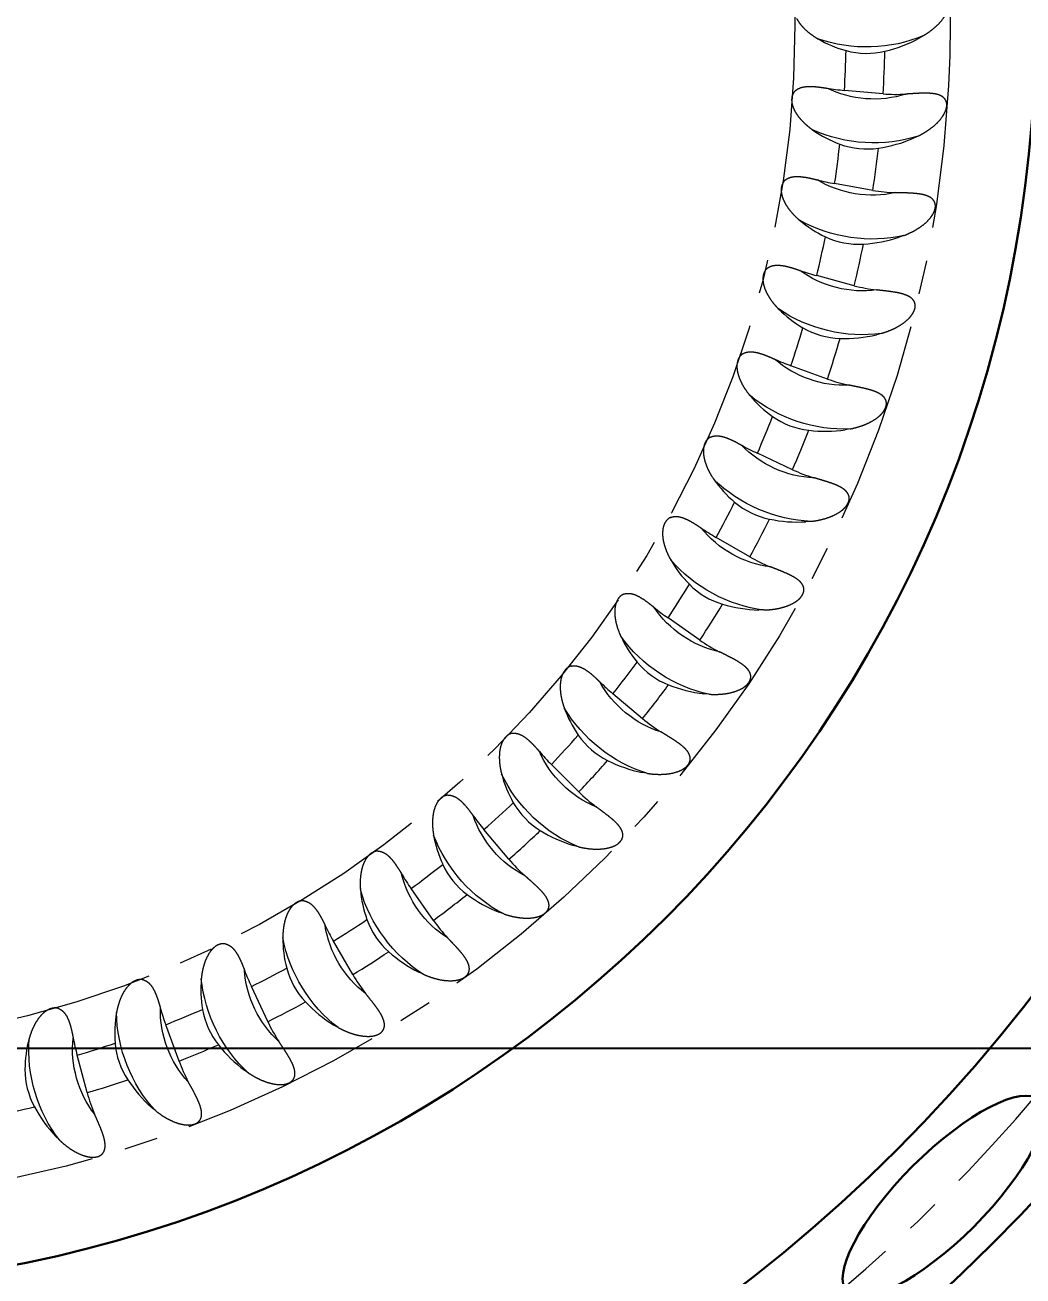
# Model space of a CAD drawing. Extents: x 89 to 469, y -40 to 440.
# Drawn here: x 240.34 to 266.08, y 169.92 to 202.2 of the extents above; entities that cross this region are included whole.
import ezdxf

# ---------------------------------------------------------------- set-up
doc = ezdxf.new("R2010")
doc.units = 0
doc.header["$LTSCALE"] = 7
doc.header["$MEASUREMENT"] = 0
doc.linetypes.add('CENTER2', pattern=[1.125, 0.75, -0.125, 0.125, -0.125])
doc.layers.get('0').update_dxf_attribs({"linetype": 'CONTINUOUS', "lineweight": 15})
for name, color, linetype, lineweight in [('1', 1, 'CENTER2', 15), ('3', 3, 'CONTINUOUS', 30), ('8', 252, 'CONTINUOUS', 15)]:
    doc.layers.add(name, color=color, linetype=linetype, lineweight=lineweight)
doc.styles.add('ITALICT', font='ITALICT.shx', dxfattribs={"width": 0.8, "height": 3})
doc.dimstyles.get("Standard").update_dxf_attribs({"dimtxt": 3, "dimasz": 3, "dimexe": 0.5, "dimexo": 0.5, "dimgap": 0.8, "dimtad": 1, "dimdsep": 46, "dimtxsty": 'ITALICT', "dimcen": 0.09, "dimazin": 2, "dimtfac": 1, "dimtmove": 0, "dimatfit": 3, "dimfxl": 1, "dimtolj": 1, "dimtzin": 0, "dimarcsym": 0})

# ---------------------------------------------------------------- blocks, each defined once
blk = doc.blocks.new('*D10')
at = {"color": 0, "lineweight": -2, "transparency": 16777216}
for p, q in [((234.307, 228.592), (314.622, 228.592)), ((314.122, 178.802), (314.122, 225.592)), ((234.307, 175.802), (314.622, 175.802))]:
    blk.add_line(p, q, dxfattribs=at)
at = {"color": 0, "transparency": 16777216}
for points in [[(313.622, 225.592), (314.622, 225.592), (314.122, 228.592)], [(313.622, 178.802), (314.622, 178.802), (314.122, 175.802)]]:
    blk.add_solid(points, dxfattribs=at)
at = {"color": 0, "transparency": 16777216, "insert": (311.822, 203.447), "char_height": 3, "attachment_point": 5, "rotation": 90, "style": 'ITALICT'}
blk.add_mtext('\\A1;52.8', dxfattribs=at)
blk = doc.blocks.new('*D46')
at = {"color": 0, "lineweight": -2, "transparency": 16777216}
for p, q in [((234.307, 278.197), (340.204, 278.197)), ((339.704, 275.197), (339.704, 129.197)), ((234.307, 126.197), (340.204, 126.197))]:
    blk.add_line(p, q, dxfattribs=at)
at = {"color": 0, "transparency": 16777216}
for points in [[(339.204, 275.197), (340.204, 275.197), (339.704, 278.197)], [(339.204, 129.197), (340.204, 129.197), (339.704, 126.197)]]:
    blk.add_solid(points, dxfattribs=at)
at = {"color": 0, "transparency": 16777216, "insert": (337.404, 202.197), "char_height": 3, "attachment_point": 5, "rotation": 90, "style": 'ITALICT'}
blk.add_mtext('\\A1;152', dxfattribs=at)
blk = doc.blocks.new('*D49')
at = {"color": 0, "lineweight": -2, "transparency": 16777216}
blk.add_line((306.788, 183.85), (291.997, 187.568), dxfattribs=at)
at = {"color": 0, "transparency": 16777216}
blk.add_solid([(292.119, 188.053), (291.875, 187.084), (289.087, 188.3)], dxfattribs=at)
at = {"color": 0, "transparency": 16777216, "insert": (303.026, 187.167), "char_height": 3, "attachment_point": 5, "rotation": 345.8882, "style": 'ITALICT'}
blk.add_mtext('\\A1;R57', dxfattribs=at)
blk = doc.blocks.new('*D50')
at = {"color": 0, "lineweight": -2, "transparency": 16777216}
blk.add_line((309.376, 149.346), (290.556, 162.509), dxfattribs=at)
blk.add_arc((233.807, 202.197), 66.25, 321.48913, 325.46446, dxfattribs=at)
at = {"color": 0, "transparency": 16777216}
blk.add_solid([(290.842, 162.919), (290.269, 162.099), (288.098, 164.228)], dxfattribs=at)
at = {"color": 0, "transparency": 16777216, "insert": (304.56, 155.521), "char_height": 3, "attachment_point": 5, "rotation": 325.032, "style": 'ITALICT'}
blk.add_mtext('\\A1;R66.25', dxfattribs=at)
blk = doc.blocks.new('*U64')
at = {"layer": '1'}
blk.add_arc((42.738, 0), 42.738, 170.2086, 189.7914, dxfattribs=at)
at = {"layer": '3'}
blk.add_ellipse((0, 0), major_axis=(0, 3.5), ratio=0.316357, dxfattribs=at)
blk = doc.blocks.new('*U65')
at = {"color": 0, "linetype": 'ByBlock', "lineweight": -2, "rotation": 135.0000000000001}
blk.add_blockref('*U64', (264.028, 171.977), dxfattribs=at)
blk = doc.blocks.new('A$C488C62E3')
at = {"layer": '8', "ltscale": 0.003192}
for p, q in [((29.705, -0.277), (29.595, -0.341)), ((29.568, -2.865), (29.452, -2.919)), ((29.206, -5.431), (29.086, -5.475)), ((28.621, -7.956), (28.498, -7.989)), ((27.819, -10.42), (27.693, -10.442)), ((26.805, -12.805), (26.678, -12.816)), ((25.587, -15.092), (25.459, -15.092)), ((24.174, -17.265), (24.047, -17.254)), ((22.577, -19.306), (22.452, -19.284)), ((20.809, -21.201), (20.686, -21.168)), ((18.882, -22.933), (18.762, -22.89)), ((16.811, -24.492), (16.696, -24.438)), ((14.613, -25.864), (14.502, -25.8)), ((12.303, -27.039), (12.198, -26.966)), ((9.899, -28.008), (9.802, -27.926)), ((7.421, -28.765), (7.33, -28.674))]:
    blk.add_line(p, q, dxfattribs=at)
at = {"layer": '8', "ltscale": 0.025008}
for p, q in [((28.667, -1.774), (27.671, -1.687)), ((28.403, -4.266), (27.418, -4.092)), ((27.924, -6.725), (26.957, -6.466)), ((27.231, -9.133), (26.291, -8.791)), ((26.332, -11.472), (25.425, -11.049)), ((25.232, -13.723), (24.365, -13.223)), ((23.94, -15.87), (23.12, -15.296)), ((22.465, -17.896), (21.699, -17.253)), ((20.82, -19.786), (20.113, -19.078)), ((19.016, -21.525), (18.373, -20.759)), ((17.068, -23.101), (16.494, -22.281)), ((14.99, -24.5), (14.49, -23.634)), ((12.797, -25.713), (12.375, -24.807)), ((10.508, -26.731), (10.165, -25.791)), ((8.138, -27.545), (7.879, -26.579))]:
    blk.add_line(p, q, dxfattribs=at)
at = {"layer": '8'}
for centre, radius, start, end in [((28.501, 2.251), 3.015, 239.784, 254.8733), ((27.912, 2.765), 3.533, 283.1259, 298.4507), ((0, 0), 27.722, 356.5118, 358.6359), ((28.245, 1.276), 2.007, 254.6676, 283.5184), ((0, 0), 28.722, 356.4591, 358.6519), ((28.196, 4.313), 6.023, 260.664, 264.9975), ((29.015, 2.191), 3.98, 264.9912, 273.3884), ((28.589, -0.242), 3.015, 234.784, 249.8733), ((0, 0), 27.722, 351.5118, 353.6359), ((28.249, -1.191), 2.007, 249.6655, 278.5201), ((0, 0), 28.722, 351.4591, 353.6519), ((28.047, 0.322), 3.533, 278.1259, 293.4507), ((28.464, 1.839), 6.023, 255.664, 259.9975), ((29.095, -0.346), 3.98, 259.9912, 268.3884), ((28.459, -2.733), 3.015, 229.784, 244.8733), ((0, 0), 27.722, 346.5118, 348.6359), ((28.037, -3.649), 2.007, 244.6648, 273.5207), ((27.968, -2.124), 3.533, 273.1259, 288.4507), ((0, 0), 28.722, 346.4591, 348.6519), ((28.516, -0.648), 6.023, 250.664, 254.9975), ((28.954, -2.881), 3.98, 254.9912, 263.3884), ((28.112, -5.203), 3.015, 224.784, 239.8733), ((0, 0), 27.722, 341.5118, 343.6359), ((27.613, -6.078), 2.007, 239.6638, 268.5219), ((27.676, -4.553), 3.533, 268.1259, 283.4507), ((0, 0), 28.722, 341.4591, 343.6519), ((28.351, -3.131), 6.023, 245.664, 249.9975), ((28.593, -5.393), 3.98, 249.9912, 258.3884), ((27.552, -7.633), 3.015, 219.784, 234.8733), ((0, 0), 27.722, 336.5118, 338.6359), ((26.978, -8.462), 2.007, 234.6638, 263.5219), ((0, 0), 28.722, 336.4591, 338.6519), ((27.174, -6.948), 3.533, 263.1259, 278.4507), ((27.971, -5.59), 6.023, 240.664, 244.9975), ((28.014, -7.865), 3.98, 244.9912, 253.3884), ((26.782, -10.005), 3.015, 214.784, 229.8733), ((0, 0), 27.722, 331.5118, 333.6359), ((26.138, -10.781), 2.007, 229.6638, 258.5219), ((0, 0), 28.722, 331.4591, 333.6519), ((26.465, -9.29), 3.533, 258.1259, 273.4507), ((27.377, -8.007), 6.023, 235.664, 239.9975), ((25.808, -12.301), 3.015, 209.784, 224.8733), ((27.222, -10.276), 3.98, 239.9912, 248.3884), ((0, 0), 27.722, 326.5118, 328.6359), ((25.098, -13.018), 2.007, 224.6638, 253.5219), ((26.575, -10.363), 6.023, 230.664, 234.9975), ((0, 0), 28.722, 326.4591, 328.6519), ((25.555, -11.561), 3.533, 253.1259, 268.4507), ((24.637, -14.504), 3.015, 204.784, 219.8733), ((26.223, -12.61), 3.98, 234.9912, 243.3884), ((0, 0), 27.722, 321.5118, 323.6359), ((23.868, -15.156), 2.007, 219.6638, 248.5219), ((25.571, -12.639), 6.023, 225.664, 229.9975), ((0, 0), 28.722, 321.4591, 323.6519), ((24.45, -13.745), 3.533, 248.1259, 263.4507), ((23.28, -16.596), 3.015, 199.784, 214.8733), ((25.024, -14.847), 3.98, 229.9912, 238.3884), ((0, 0), 27.722, 316.5118, 318.6359), ((22.457, -17.179), 2.007, 214.6638, 243.5219), ((24.372, -14.82), 6.023, 220.664, 224.9975), ((0, 0), 28.722, 316.4591, 318.6519), ((23.159, -15.823), 3.533, 243.1259, 258.4507), ((21.745, -18.562), 3.015, 194.784, 209.8733), ((23.635, -16.972), 3.98, 224.9912, 233.3884), ((0, 0), 27.722, 311.5118, 313.6359), ((20.874, -19.07), 2.007, 209.6638, 238.5219), ((22.987, -16.888), 6.023, 215.664, 219.9975), ((20.044, -20.386), 3.015, 189.784, 204.8733), ((0, 0), 28.722, 311.4591, 313.6519), ((21.692, -17.781), 3.533, 238.1259, 253.4507), ((22.066, -18.967), 3.98, 219.9912, 228.3884), ((21.428, -18.827), 6.023, 210.664, 214.9975), ((0, 0), 27.722, 306.5118, 308.6359), ((19.132, -20.817), 2.007, 204.6638, 233.5219), ((18.191, -22.056), 3.015, 184.784, 199.8733), ((0, 0), 28.722, 306.4591, 308.6519), ((20.059, -19.604), 3.533, 233.1259, 248.4507), ((19.706, -20.623), 6.023, 205.664, 209.9975), ((0, 0), 27.722, 301.5118, 303.6359), ((17.245, -22.405), 2.007, 199.6638, 228.5219), ((20.329, -20.818), 3.98, 214.9912, 223.3884), ((16.199, -23.557), 3.015, 179.784, 194.8733), ((0, 0), 28.722, 301.4591, 303.6519), ((18.274, -21.278), 3.533, 228.1259, 243.4507), ((17.833, -22.262), 6.023, 200.664, 204.9975), ((0, 0), 27.722, 296.5118, 298.6359), ((15.227, -23.823), 2.007, 194.6638, 223.5219), ((18.437, -22.511), 3.98, 209.9912, 218.3884), ((14.085, -24.879), 3.015, 174.784, 189.8733), ((11.863, -26.012), 3.015, 169.784, 184.8733), ((15.825, -23.731), 6.023, 195.664, 199.9975), ((0, 0), 27.722, 291.5118, 293.6359), ((13.093, -25.06), 2.007, 189.6638, 218.5219), ((0, 0), 28.722, 296.4591, 298.6519), ((16.35, -22.79), 3.533, 223.1259, 238.4507), ((16.405, -24.032), 3.98, 204.9912, 213.3884), ((13.697, -25.02), 6.023, 190.664, 194.9975), ((9.55, -26.947), 3.015, 164.784, 179.8733), ((0, 0), 27.722, 286.5118, 288.6359), ((10.859, -26.105), 2.007, 184.6638, 213.5219), ((0, 0), 28.722, 291.4591, 293.6519), ((14.302, -24.128), 3.533, 218.1259, 233.4507), ((14.248, -25.37), 3.98, 199.9912, 208.3884), ((8.542, -26.952), 2.007, 179.6638, 208.5219), ((0, 0), 28.722, 286.4591, 288.6519), ((12.145, -25.283), 3.533, 213.1259, 228.4507), ((11.982, -26.516), 3.98, 194.9912, 203.3884), ((0, 0), 28.722, 281.4591, 283.6519), ((9.895, -26.245), 3.533, 208.1259, 223.4507)]:
    blk.add_arc(centre, radius, start, end, dxfattribs=at)
at = {"layer": '8', "extrusion": (0, 0, -1)}
for centre, major_axis, start_param, end_param in [((28.245, 1.425), (2.815, 0), 1.025464, 2.035404), ((28.311, -0.479), (2.007, -0.176), 1.023289, 2.0831), ((28.262, -1.042), (2.804, -0.245), 1.025464, 2.035404), ((28.162, -2.944), (1.984, -0.35), 1.023289, 2.0831), ((28.063, -3.502), (2.772, -0.489), 1.025464, 2.035404), ((27.798, -5.388), (1.946, -0.522), 1.023289, 2.0831), ((27.651, -5.934), (2.719, -0.729), 1.025464, 2.035404), ((27.222, -7.79), (1.893, -0.689), 1.023289, 2.0831), ((27.029, -8.321), (2.645, -0.963), 1.025464, 2.035404), ((26.44, -10.133), (1.826, -0.852), 1.023289, 2.0831), ((26.201, -10.646), (2.551, -1.19), 1.025464, 2.035404), ((25.456, -12.399), (1.745, -1.008), 1.023289, 2.0831), ((25.173, -12.889), (2.438, -1.408), 1.025464, 2.035404), ((24.279, -14.57), (1.651, -1.156), 1.023289, 2.0831), ((23.954, -15.034), (2.306, -1.615), 1.025464, 2.035404), ((22.916, -16.631), (1.544, -1.295), 1.023289, 2.0831), ((22.553, -17.064), (2.156, -1.809), 1.025464, 2.035404), ((21.38, -18.565), (1.425, -1.425), 1.023289, 2.0831), ((20.98, -18.965), (1.991, -1.991), 1.025464, 2.035404), ((19.68, -20.357), (1.295, -1.544), 1.023289, 2.0831), ((19.247, -20.721), (1.809, -2.156), 1.025464, 2.035404), ((17.831, -21.995), (1.156, -1.651), 1.023289, 2.0831), ((17.368, -22.32), (1.615, -2.306), 1.025464, 2.035404), ((15.846, -23.466), (1.008, -1.745), 1.023289, 2.0831), ((15.356, -23.748), (1.408, -2.438), 1.025464, 2.035404), ((13.741, -24.757), (0.852, -1.826), 1.023289, 2.0831), ((13.228, -24.997), (1.19, -2.551), 1.025464, 2.035404), ((10.999, -26.054), (0.963, -2.645), 1.025464, 2.035404), ((11.531, -25.861), (0.689, -1.893), 1.023289, 2.0831), ((9.233, -26.767), (0.522, -1.946), 1.023289, 2.0831), ((8.687, -26.914), (0.729, -2.719), 1.025464, 2.035404)]:
    blk.add_ellipse(centre, major_axis=major_axis, ratio=0.707107, start_param=start_param, end_param=end_param, dxfattribs=at)
at = {"layer": '8'}
for points, knots in [([(29.705, -0.277), (29.835, -0.198), (29.959, -0.109), (30.072, -0.011), (30.194, 0.12), (30.286, 0.27), (30.298, 0.292), (30.321, 0.337), (30.341, 0.383), (30.349, 0.407), (30.363, 0.452), (30.372, 0.499), (30.375, 0.521), (30.379, 0.579), (30.37, 0.636), (30.359, 0.67), (30.332, 0.718), (30.294, 0.756), (30.279, 0.769), (30.238, 0.797), (30.192, 0.816), (30.163, 0.825), (30.048, 0.852), (29.925, 0.852), (29.837, 0.847), (29.674, 0.83), (29.511, 0.807), (29.439, 0.796), (29.366, 0.785), (29.294, 0.774)], [0, 0, 0, 0, 0, 0, 1.224166, 1.224166, 1.224166, 1.428529, 1.428529, 1.428529, 1.632892, 1.632892, 1.632892, 1.814103, 1.814103, 1.814103, 2.110773, 2.110773, 2.110773, 2.285329, 2.285329, 2.285329, 2.546745, 2.546745, 2.546745, 3.333648, 3.333648, 3.333648, 3.970726, 3.970726, 3.970726, 3.970726, 3.970726, 3.970726]), ([(26.438, 0.171), (26.499, 0.051), (26.587, -0.058), (26.687, -0.153), (26.811, -0.248), (26.943, -0.33), (26.956, -0.339), (26.97, -0.347), (26.984, -0.355)], [0, 0, 0, 0, 0, 0, 1.126944, 1.126944, 1.126944, 1.254184, 1.254184, 1.254184, 1.254184, 1.254184, 1.254184]), ([(26.383, -1.717), (26.416, -1.679), (26.459, -1.648), (26.508, -1.625), (26.642, -1.584), (26.785, -1.58), (26.874, -1.584), (26.996, -1.596), (27.117, -1.614), (27.151, -1.619), (27.185, -1.624), (27.219, -1.63)], [0, 0, 0, 0, 0, 0, 0.451532, 0.451532, 0.451532, 1.206202, 1.206202, 1.206202, 1.504001, 1.504001, 1.504001, 1.504001, 1.504001, 1.504001]), ([(26.383, -1.717), (26.321, -1.788), (26.305, -1.865), (26.3, -1.934), (26.312, -2.02), (26.342, -2.108), (26.346, -2.117), (26.349, -2.125), (26.352, -2.134)], [0, 0, 0, 0, 0, 0, 1.88105, 1.88105, 1.88105, 2.084613, 2.084613, 2.084613, 2.084613, 2.084613, 2.084613]), ([(29.568, -2.865), (29.705, -2.798), (29.835, -2.72), (29.956, -2.632), (30.09, -2.513), (30.194, -2.37), (30.208, -2.35), (30.235, -2.307), (30.259, -2.262), (30.269, -2.24), (30.287, -2.196), (30.3, -2.15), (30.305, -2.129), (30.313, -2.071), (30.31, -2.013), (30.302, -1.979), (30.28, -1.928), (30.245, -1.887), (30.23, -1.873), (30.192, -1.842), (30.148, -1.819), (30.12, -1.807), (30.008, -1.77), (29.886, -1.759), (29.798, -1.756), (29.633, -1.759), (29.469, -1.768), (29.396, -1.773), (29.323, -1.778), (29.25, -1.782)], [0, 0, 0, 0, 0, 0, 1.224166, 1.224166, 1.224166, 1.428529, 1.428529, 1.428529, 1.632892, 1.632892, 1.632892, 1.814103, 1.814103, 1.814103, 2.110773, 2.110773, 2.110773, 2.285329, 2.285329, 2.285329, 2.546745, 2.546745, 2.546745, 3.333648, 3.333648, 3.333648, 3.970726, 3.970726, 3.970726, 3.970726, 3.970726, 3.970726]), ([(26.352, -2.134), (26.402, -2.259), (26.481, -2.375), (26.572, -2.478), (26.687, -2.584), (26.812, -2.677), (26.824, -2.687), (26.837, -2.696), (26.85, -2.705)], [0, 0, 0, 0, 0, 0, 1.126944, 1.126944, 1.126944, 1.254184, 1.254184, 1.254184, 1.254184, 1.254184, 1.254184]), ([(26.133, -4.01), (26.065, -4.075), (26.043, -4.151), (26.031, -4.219), (26.036, -4.306), (26.058, -4.396), (26.061, -4.405), (26.063, -4.414), (26.066, -4.422)], [0, 0, 0, 0, 0, 0, 1.88105, 1.88105, 1.88105, 2.084613, 2.084613, 2.084613, 2.084613, 2.084613, 2.084613]), ([(26.133, -4.01), (26.17, -3.975), (26.215, -3.947), (26.265, -3.93), (26.403, -3.9), (26.546, -3.908), (26.634, -3.92), (26.754, -3.943), (26.873, -3.971), (26.907, -3.979), (26.94, -3.987), (26.973, -3.996)], [0, 0, 0, 0, 0, 0, 0.451532, 0.451532, 0.451532, 1.206202, 1.206202, 1.206202, 1.504001, 1.504001, 1.504001, 1.504001, 1.504001, 1.504001]), ([(26.066, -4.422), (26.105, -4.551), (26.173, -4.674), (26.255, -4.785), (26.36, -4.9), (26.476, -5.004), (26.488, -5.014), (26.5, -5.025), (26.512, -5.035)], [0, 0, 0, 0, 0, 0, 1.126944, 1.126944, 1.126944, 1.254184, 1.254184, 1.254184, 1.254184, 1.254184, 1.254184]), ([(29.206, -5.431), (29.348, -5.376), (29.485, -5.31), (29.613, -5.233), (29.757, -5.126), (29.873, -4.993), (29.889, -4.973), (29.919, -4.933), (29.946, -4.891), (29.959, -4.869), (29.981, -4.827), (29.998, -4.783), (30.004, -4.762), (30.018, -4.705), (30.019, -4.647), (30.014, -4.612), (29.996, -4.56), (29.965, -4.516), (29.952, -4.501), (29.917, -4.466), (29.875, -4.439), (29.848, -4.426), (29.739, -4.379), (29.619, -4.357), (29.531, -4.347), (29.367, -4.335), (29.203, -4.33), (29.13, -4.328), (29.056, -4.327), (28.983, -4.325)], [0, 0, 0, 0, 0, 0, 1.224166, 1.224166, 1.224166, 1.428529, 1.428529, 1.428529, 1.632892, 1.632892, 1.632892, 1.814103, 1.814103, 1.814103, 2.110773, 2.110773, 2.110773, 2.285329, 2.285329, 2.285329, 2.546745, 2.546745, 2.546745, 3.333648, 3.333648, 3.333648, 3.970726, 3.970726, 3.970726, 3.970726, 3.970726, 3.970726]), ([(25.684, -6.273), (25.61, -6.331), (25.582, -6.405), (25.564, -6.471), (25.562, -6.559), (25.576, -6.65), (25.578, -6.659), (25.579, -6.668), (25.581, -6.677)], [0, 0, 0, 0, 0, 0, 1.88105, 1.88105, 1.88105, 2.084613, 2.084613, 2.084613, 2.084613, 2.084613, 2.084613]), ([(25.684, -6.273), (25.724, -6.24), (25.771, -6.217), (25.823, -6.204), (25.962, -6.187), (26.104, -6.207), (26.191, -6.227), (26.309, -6.26), (26.425, -6.298), (26.457, -6.309), (26.49, -6.32), (26.522, -6.332)], [0, 0, 0, 0, 0, 0, 0.451532, 0.451532, 0.451532, 1.206202, 1.206202, 1.206202, 1.504001, 1.504001, 1.504001, 1.504001, 1.504001, 1.504001]), ([(25.581, -6.677), (25.609, -6.809), (25.666, -6.937), (25.738, -7.055), (25.833, -7.179), (25.939, -7.292), (25.95, -7.304), (25.961, -7.315), (25.972, -7.326)], [0, 0, 0, 0, 0, 0, 1.126944, 1.126944, 1.126944, 1.254184, 1.254184, 1.254184, 1.254184, 1.254184, 1.254184]), ([(28.621, -7.956), (28.767, -7.913), (28.91, -7.86), (29.044, -7.794), (29.197, -7.699), (29.324, -7.578), (29.342, -7.56), (29.375, -7.522), (29.406, -7.482), (29.421, -7.462), (29.446, -7.422), (29.467, -7.379), (29.475, -7.359), (29.493, -7.304), (29.5, -7.246), (29.498, -7.21), (29.485, -7.157), (29.458, -7.11), (29.446, -7.094), (29.413, -7.057), (29.374, -7.026), (29.349, -7.01), (29.244, -6.954), (29.126, -6.922), (29.04, -6.904), (28.877, -6.878), (28.714, -6.859), (28.641, -6.851), (28.569, -6.843), (28.496, -6.834)], [0, 0, 0, 0, 0, 0, 1.224166, 1.224166, 1.224166, 1.428529, 1.428529, 1.428529, 1.632892, 1.632892, 1.632892, 1.814103, 1.814103, 1.814103, 2.110773, 2.110773, 2.110773, 2.285329, 2.285329, 2.285329, 2.546745, 2.546745, 2.546745, 3.333648, 3.333648, 3.333648, 3.970726, 3.970726, 3.970726, 3.970726, 3.970726, 3.970726]), ([(25.039, -8.487), (24.961, -8.539), (24.926, -8.61), (24.903, -8.675), (24.893, -8.762), (24.899, -8.854), (24.9, -8.863), (24.901, -8.872), (24.902, -8.881)], [0, 0, 0, 0, 0, 0, 1.88105, 1.88105, 1.88105, 2.084613, 2.084613, 2.084613, 2.084613, 2.084613, 2.084613]), ([(25.039, -8.487), (25.082, -8.459), (25.131, -8.44), (25.184, -8.431), (25.324, -8.426), (25.464, -8.459), (25.548, -8.486), (25.663, -8.529), (25.775, -8.577), (25.807, -8.591), (25.838, -8.605), (25.869, -8.619)], [0, 0, 0, 0, 0, 0, 0.451532, 0.451532, 0.451532, 1.206202, 1.206202, 1.206202, 1.504001, 1.504001, 1.504001, 1.504001, 1.504001, 1.504001]), ([(24.902, -8.881), (24.918, -9.015), (24.964, -9.148), (25.026, -9.271), (25.109, -9.403), (25.205, -9.525), (25.215, -9.538), (25.225, -9.55), (25.235, -9.562)], [0, 0, 0, 0, 0, 0, 1.126944, 1.126944, 1.126944, 1.254184, 1.254184, 1.254184, 1.254184, 1.254184, 1.254184]), ([(27.819, -10.42), (27.968, -10.39), (28.115, -10.349), (28.254, -10.296), (28.414, -10.215), (28.552, -10.105), (28.571, -10.088), (28.608, -10.054), (28.642, -10.017), (28.658, -9.998), (28.687, -9.96), (28.711, -9.919), (28.721, -9.9), (28.744, -9.846), (28.756, -9.79), (28.757, -9.754), (28.749, -9.699), (28.726, -9.65), (28.716, -9.633), (28.687, -9.593), (28.65, -9.56), (28.626, -9.541), (28.527, -9.476), (28.412, -9.434), (28.328, -9.409), (28.168, -9.369), (28.007, -9.335), (27.935, -9.321), (27.864, -9.307), (27.792, -9.292)], [0, 0, 0, 0, 0, 0, 1.224166, 1.224166, 1.224166, 1.428529, 1.428529, 1.428529, 1.632892, 1.632892, 1.632892, 1.814103, 1.814103, 1.814103, 2.110773, 2.110773, 2.110773, 2.285329, 2.285329, 2.285329, 2.546745, 2.546745, 2.546745, 3.333648, 3.333648, 3.333648, 3.970726, 3.970726, 3.970726, 3.970726, 3.970726, 3.970726]), ([(24.204, -10.637), (24.122, -10.682), (24.081, -10.75), (24.052, -10.812), (24.034, -10.898), (24.033, -10.991), (24.033, -11), (24.033, -11.009), (24.033, -11.018)], [0, 0, 0, 0, 0, 0, 1.88105, 1.88105, 1.88105, 2.084613, 2.084613, 2.084613, 2.084613, 2.084613, 2.084613]), ([(24.204, -10.637), (24.249, -10.613), (24.3, -10.598), (24.353, -10.594), (24.494, -10.601), (24.63, -10.646), (24.711, -10.68), (24.822, -10.733), (24.93, -10.791), (24.96, -10.807), (24.99, -10.824), (25.02, -10.841)], [0, 0, 0, 0, 0, 0, 0.451532, 0.451532, 0.451532, 1.206202, 1.206202, 1.206202, 1.504001, 1.504001, 1.504001, 1.504001, 1.504001, 1.504001]), ([(24.033, -11.018), (24.037, -11.153), (24.072, -11.289), (24.122, -11.417), (24.194, -11.555), (24.279, -11.686), (24.288, -11.699), (24.297, -11.712), (24.306, -11.725)], [0, 0, 0, 0, 0, 0, 1.126944, 1.126944, 1.126944, 1.254184, 1.254184, 1.254184, 1.254184, 1.254184, 1.254184]), ([(26.805, -12.805), (26.956, -12.789), (27.106, -12.76), (27.25, -12.719), (27.416, -12.652), (27.563, -12.555), (27.583, -12.54), (27.623, -12.509), (27.66, -12.475), (27.678, -12.457), (27.71, -12.422), (27.738, -12.384), (27.749, -12.365), (27.777, -12.314), (27.793, -12.259), (27.798, -12.223), (27.794, -12.168), (27.775, -12.117), (27.767, -12.099), (27.741, -12.057), (27.708, -12.02), (27.686, -12), (27.593, -11.926), (27.482, -11.874), (27.4, -11.842), (27.244, -11.788), (27.087, -11.741), (27.017, -11.72), (26.946, -11.7), (26.876, -11.679)], [0, 0, 0, 0, 0, 0, 1.224166, 1.224166, 1.224166, 1.428529, 1.428529, 1.428529, 1.632892, 1.632892, 1.632892, 1.814103, 1.814103, 1.814103, 2.110773, 2.110773, 2.110773, 2.285329, 2.285329, 2.285329, 2.546745, 2.546745, 2.546745, 3.333648, 3.333648, 3.333648, 3.970726, 3.970726, 3.970726, 3.970726, 3.970726, 3.970726]), ([(23.185, -12.706), (23.099, -12.744), (23.053, -12.808), (23.018, -12.867), (22.993, -12.951), (22.983, -13.043), (22.983, -13.052), (22.982, -13.062), (22.981, -13.071)], [0, 0, 0, 0, 0, 0, 1.88105, 1.88105, 1.88105, 2.084613, 2.084613, 2.084613, 2.084613, 2.084613, 2.084613]), ([(23.185, -12.706), (23.232, -12.686), (23.284, -12.675), (23.337, -12.676), (23.476, -12.695), (23.608, -12.752), (23.687, -12.793), (23.792, -12.856), (23.894, -12.923), (23.923, -12.942), (23.951, -12.961), (23.98, -12.98)], [0, 0, 0, 0, 0, 0, 0.451532, 0.451532, 0.451532, 1.206202, 1.206202, 1.206202, 1.504001, 1.504001, 1.504001, 1.504001, 1.504001, 1.504001]), ([(22.981, -13.071), (22.974, -13.205), (22.996, -13.344), (23.035, -13.476), (23.095, -13.62), (23.168, -13.758), (23.176, -13.771), (23.183, -13.785), (23.191, -13.799)], [0, 0, 0, 0, 0, 0, 1.126944, 1.126944, 1.126944, 1.254184, 1.254184, 1.254184, 1.254184, 1.254184, 1.254184]), ([(25.587, -15.092), (25.739, -15.089), (25.891, -15.074), (26.037, -15.046), (26.209, -14.994), (26.363, -14.909), (26.385, -14.896), (26.428, -14.869), (26.468, -14.838), (26.487, -14.822), (26.522, -14.79), (26.553, -14.754), (26.566, -14.737), (26.598, -14.688), (26.619, -14.634), (26.627, -14.599), (26.628, -14.544), (26.614, -14.492), (26.607, -14.473), (26.585, -14.429), (26.555, -14.389), (26.535, -14.367), (26.448, -14.286), (26.342, -14.224), (26.263, -14.185), (26.113, -14.118), (25.961, -14.057), (25.892, -14.03), (25.824, -14.004), (25.756, -13.977)], [0, 0, 0, 0, 0, 0, 1.224166, 1.224166, 1.224166, 1.428529, 1.428529, 1.428529, 1.632892, 1.632892, 1.632892, 1.814103, 1.814103, 1.814103, 2.110773, 2.110773, 2.110773, 2.285329, 2.285329, 2.285329, 2.546745, 2.546745, 2.546745, 3.333648, 3.333648, 3.333648, 3.970726, 3.970726, 3.970726, 3.970726, 3.970726, 3.970726]), ([(21.989, -14.679), (21.901, -14.709), (21.849, -14.768), (21.809, -14.824), (21.777, -14.906), (21.759, -14.997), (21.758, -15.006), (21.756, -15.015), (21.755, -15.024)], [0, 0, 0, 0, 0, 0, 1.88105, 1.88105, 1.88105, 2.084613, 2.084613, 2.084613, 2.084613, 2.084613, 2.084613]), ([(21.989, -14.679), (22.038, -14.662), (22.09, -14.656), (22.144, -14.662), (22.281, -14.693), (22.407, -14.761), (22.481, -14.809), (22.581, -14.881), (22.677, -14.956), (22.704, -14.977), (22.731, -14.999), (22.757, -15.021)], [0, 0, 0, 0, 0, 0, 0.451532, 0.451532, 0.451532, 1.206202, 1.206202, 1.206202, 1.504001, 1.504001, 1.504001, 1.504001, 1.504001, 1.504001]), ([(21.755, -15.024), (21.736, -15.157), (21.746, -15.297), (21.773, -15.433), (21.82, -15.581), (21.881, -15.724), (21.887, -15.739), (21.894, -15.753), (21.9, -15.768)], [0, 0, 0, 0, 0, 0, 1.126944, 1.126944, 1.126944, 1.254184, 1.254184, 1.254184, 1.254184, 1.254184, 1.254184]), ([(24.174, -17.265), (24.326, -17.275), (24.478, -17.273), (24.627, -17.258), (24.802, -17.221), (24.964, -17.15), (24.986, -17.139), (25.031, -17.116), (25.074, -17.089), (25.094, -17.074), (25.132, -17.045), (25.166, -17.012), (25.181, -16.996), (25.217, -16.95), (25.242, -16.899), (25.253, -16.865), (25.259, -16.81), (25.249, -16.756), (25.244, -16.737), (25.226, -16.691), (25.2, -16.649), (25.181, -16.625), (25.102, -16.537), (25.002, -16.466), (24.927, -16.42), (24.783, -16.34), (24.637, -16.266), (24.571, -16.234), (24.505, -16.201), (24.44, -16.168)], [0, 0, 0, 0, 0, 0, 1.224166, 1.224166, 1.224166, 1.428529, 1.428529, 1.428529, 1.632892, 1.632892, 1.632892, 1.814103, 1.814103, 1.814103, 2.110773, 2.110773, 2.110773, 2.285329, 2.285329, 2.285329, 2.546745, 2.546745, 2.546745, 3.333648, 3.333648, 3.333648, 3.970726, 3.970726, 3.970726, 3.970726, 3.970726, 3.970726]), ([(20.626, -16.539), (20.535, -16.561), (20.478, -16.616), (20.434, -16.669), (20.395, -16.747), (20.369, -16.836), (20.367, -16.845), (20.365, -16.854), (20.363, -16.863)], [0, 0, 0, 0, 0, 0, 1.88105, 1.88105, 1.88105, 2.084613, 2.084613, 2.084613, 2.084613, 2.084613, 2.084613]), ([(20.626, -16.539), (20.676, -16.527), (20.729, -16.526), (20.782, -16.536), (20.915, -16.579), (21.035, -16.658), (21.105, -16.712), (21.198, -16.792), (21.287, -16.875), (21.312, -16.899), (21.337, -16.923), (21.361, -16.947)], [0, 0, 0, 0, 0, 0, 0.451532, 0.451532, 0.451532, 1.206202, 1.206202, 1.206202, 1.504001, 1.504001, 1.504001, 1.504001, 1.504001, 1.504001]), ([(20.363, -16.863), (20.332, -16.994), (20.33, -17.134), (20.345, -17.271), (20.379, -17.423), (20.427, -17.572), (20.432, -17.587), (20.437, -17.602), (20.443, -17.616)], [0, 0, 0, 0, 0, 0, 1.126944, 1.126944, 1.126944, 1.254184, 1.254184, 1.254184, 1.254184, 1.254184, 1.254184]), ([(19.106, -18.274), (19.014, -18.288), (18.952, -18.338), (18.904, -18.386), (18.858, -18.461), (18.824, -18.547), (18.821, -18.556), (18.818, -18.565), (18.815, -18.573)], [0, 0, 0, 0, 0, 0, 1.88105, 1.88105, 1.88105, 2.084613, 2.084613, 2.084613, 2.084613, 2.084613, 2.084613]), ([(19.106, -18.274), (19.157, -18.266), (19.21, -18.27), (19.261, -18.284), (19.391, -18.339), (19.503, -18.428), (19.568, -18.488), (19.654, -18.576), (19.735, -18.667), (19.758, -18.692), (19.781, -18.718), (19.803, -18.744)], [0, 0, 0, 0, 0, 0, 0.451532, 0.451532, 0.451532, 1.206202, 1.206202, 1.206202, 1.504001, 1.504001, 1.504001, 1.504001, 1.504001, 1.504001]), ([(22.577, -19.306), (22.728, -19.33), (22.88, -19.341), (23.029, -19.338), (23.207, -19.317), (23.374, -19.26), (23.398, -19.252), (23.444, -19.232), (23.489, -19.209), (23.511, -19.196), (23.551, -19.171), (23.587, -19.141), (23.603, -19.126), (23.643, -19.084), (23.674, -19.034), (23.687, -19.001), (23.698, -18.947), (23.693, -18.893), (23.689, -18.874), (23.675, -18.826), (23.653, -18.782), (23.637, -18.757), (23.566, -18.661), (23.472, -18.583), (23.401, -18.53), (23.265, -18.438), (23.125, -18.351), (23.063, -18.313), (23, -18.275), (22.938, -18.237)], [0, 0, 0, 0, 0, 0, 1.224166, 1.224166, 1.224166, 1.428529, 1.428529, 1.428529, 1.632892, 1.632892, 1.632892, 1.814103, 1.814103, 1.814103, 2.110773, 2.110773, 2.110773, 2.285329, 2.285329, 2.285329, 2.546745, 2.546745, 2.546745, 3.333648, 3.333648, 3.333648, 3.970726, 3.970726, 3.970726, 3.970726, 3.970726, 3.970726]), ([(18.815, -18.573), (18.773, -18.701), (18.759, -18.841), (18.763, -18.979), (18.783, -19.133), (18.818, -19.285), (18.822, -19.3), (18.826, -19.316), (18.83, -19.331)], [0, 0, 0, 0, 0, 0, 1.126944, 1.126944, 1.126944, 1.254184, 1.254184, 1.254184, 1.254184, 1.254184, 1.254184]), ([(17.441, -19.87), (17.347, -19.876), (17.282, -19.92), (17.229, -19.964), (17.177, -20.034), (17.136, -20.117), (17.132, -20.126), (17.129, -20.134), (17.125, -20.143)], [0, 0, 0, 0, 0, 0, 1.88105, 1.88105, 1.88105, 2.084613, 2.084613, 2.084613, 2.084613, 2.084613, 2.084613]), ([(17.441, -19.87), (17.492, -19.866), (17.544, -19.874), (17.595, -19.893), (17.719, -19.959), (17.823, -20.057), (17.883, -20.123), (17.96, -20.218), (18.033, -20.316), (18.054, -20.343), (18.074, -20.371), (18.094, -20.399)], [0, 0, 0, 0, 0, 0, 0.451532, 0.451532, 0.451532, 1.206202, 1.206202, 1.206202, 1.504001, 1.504001, 1.504001, 1.504001, 1.504001, 1.504001]), ([(17.125, -20.143), (17.072, -20.266), (17.046, -20.404), (17.037, -20.542), (17.044, -20.697), (17.066, -20.852), (17.068, -20.867), (17.07, -20.883), (17.073, -20.899)], [0, 0, 0, 0, 0, 0, 1.126944, 1.126944, 1.126944, 1.254184, 1.254184, 1.254184, 1.254184, 1.254184, 1.254184]), ([(20.809, -21.201), (20.957, -21.237), (21.107, -21.261), (21.256, -21.272), (21.435, -21.266), (21.606, -21.224), (21.631, -21.218), (21.679, -21.202), (21.725, -21.183), (21.748, -21.173), (21.79, -21.15), (21.829, -21.124), (21.847, -21.11), (21.89, -21.072), (21.925, -21.025), (21.941, -20.994), (21.956, -20.94), (21.956, -20.886), (21.954, -20.867), (21.944, -20.818), (21.926, -20.772), (21.912, -20.746), (21.849, -20.644), (21.763, -20.558), (21.697, -20.499), (21.57, -20.395), (21.438, -20.297), (21.379, -20.254), (21.32, -20.21), (21.261, -20.167)], [0, 0, 0, 0, 0, 0, 1.224166, 1.224166, 1.224166, 1.428529, 1.428529, 1.428529, 1.632892, 1.632892, 1.632892, 1.814103, 1.814103, 1.814103, 2.110773, 2.110773, 2.110773, 2.285329, 2.285329, 2.285329, 2.546745, 2.546745, 2.546745, 3.333648, 3.333648, 3.333648, 3.970726, 3.970726, 3.970726, 3.970726, 3.970726, 3.970726]), ([(15.304, -21.558), (15.241, -21.677), (15.203, -21.812), (15.182, -21.949), (15.175, -22.104), (15.183, -22.26), (15.184, -22.276), (15.185, -22.291), (15.187, -22.307)], [0, 0, 0, 0, 0, 0, 1.126944, 1.126944, 1.126944, 1.254184, 1.254184, 1.254184, 1.254184, 1.254184, 1.254184]), ([(15.643, -21.314), (15.549, -21.312), (15.48, -21.35), (15.424, -21.39), (15.365, -21.455), (15.318, -21.534), (15.313, -21.542), (15.309, -21.55), (15.304, -21.558)], [0, 0, 0, 0, 0, 0, 1.88105, 1.88105, 1.88105, 2.084613, 2.084613, 2.084613, 2.084613, 2.084613, 2.084613]), ([(15.643, -21.314), (15.694, -21.315), (15.745, -21.328), (15.794, -21.351), (15.912, -21.427), (16.007, -21.534), (16.061, -21.605), (16.13, -21.706), (16.194, -21.81), (16.212, -21.839), (16.23, -21.869), (16.247, -21.898)], [0, 0, 0, 0, 0, 0, 0.451532, 0.451532, 0.451532, 1.206202, 1.206202, 1.206202, 1.504001, 1.504001, 1.504001, 1.504001, 1.504001, 1.504001]), ([(18.882, -22.933), (19.026, -22.983), (19.174, -23.02), (19.321, -23.043), (19.5, -23.053), (19.674, -23.027), (19.699, -23.022), (19.748, -23.011), (19.796, -22.996), (19.82, -22.987), (19.864, -22.969), (19.905, -22.946), (19.924, -22.934), (19.97, -22.899), (20.009, -22.856), (20.028, -22.826), (20.048, -22.774), (20.052, -22.72), (20.052, -22.701), (20.047, -22.651), (20.032, -22.604), (20.02, -22.576), (19.967, -22.47), (19.889, -22.376), (19.828, -22.312), (19.71, -22.198), (19.587, -22.088), (19.532, -22.04), (19.477, -21.991), (19.423, -21.943)], [0, 0, 0, 0, 0, 0, 1.224166, 1.224166, 1.224166, 1.428529, 1.428529, 1.428529, 1.632892, 1.632892, 1.632892, 1.814103, 1.814103, 1.814103, 2.110773, 2.110773, 2.110773, 2.285329, 2.285329, 2.285329, 2.546745, 2.546745, 2.546745, 3.333648, 3.333648, 3.333648, 3.970726, 3.970726, 3.970726, 3.970726, 3.970726, 3.970726]), ([(13.367, -22.81), (13.293, -22.923), (13.244, -23.054), (13.211, -23.188), (13.191, -23.343), (13.185, -23.498), (13.185, -23.514), (13.185, -23.53), (13.185, -23.546)], [0, 0, 0, 0, 0, 0, 1.126944, 1.126944, 1.126944, 1.254184, 1.254184, 1.254184, 1.254184, 1.254184, 1.254184]), ([(13.726, -22.596), (13.633, -22.586), (13.56, -22.618), (13.501, -22.652), (13.437, -22.713), (13.383, -22.788), (13.377, -22.795), (13.372, -22.803), (13.367, -22.81)], [0, 0, 0, 0, 0, 0, 1.88105, 1.88105, 1.88105, 2.084613, 2.084613, 2.084613, 2.084613, 2.084613, 2.084613]), ([(13.726, -22.596), (13.777, -22.602), (13.827, -22.619), (13.873, -22.646), (13.984, -22.733), (14.069, -22.847), (14.117, -22.922), (14.177, -23.03), (14.232, -23.138), (14.247, -23.169), (14.262, -23.2), (14.277, -23.231)], [0, 0, 0, 0, 0, 0, 0.451532, 0.451532, 0.451532, 1.206202, 1.206202, 1.206202, 1.504001, 1.504001, 1.504001, 1.504001, 1.504001, 1.504001]), ([(16.811, -24.492), (16.951, -24.553), (17.094, -24.604), (17.239, -24.64), (17.417, -24.665), (17.593, -24.654), (17.618, -24.651), (17.668, -24.645), (17.717, -24.634), (17.741, -24.627), (17.786, -24.613), (17.83, -24.593), (17.849, -24.583), (17.898, -24.553), (17.941, -24.513), (17.962, -24.485), (17.986, -24.435), (17.996, -24.382), (17.997, -24.362), (17.996, -24.312), (17.986, -24.264), (17.977, -24.235), (17.933, -24.125), (17.863, -24.025), (17.808, -23.955), (17.7, -23.831), (17.588, -23.711), (17.537, -23.658), (17.486, -23.605), (17.436, -23.552)], [0, 0, 0, 0, 0, 0, 1.224166, 1.224166, 1.224166, 1.428529, 1.428529, 1.428529, 1.632892, 1.632892, 1.632892, 1.814103, 1.814103, 1.814103, 2.110773, 2.110773, 2.110773, 2.285329, 2.285329, 2.285329, 2.546745, 2.546745, 2.546745, 3.333648, 3.333648, 3.333648, 3.970726, 3.970726, 3.970726, 3.970726, 3.970726, 3.970726]), ([(11.704, -23.707), (11.612, -23.688), (11.537, -23.714), (11.475, -23.743), (11.406, -23.797), (11.346, -23.867), (11.34, -23.874), (11.334, -23.881), (11.328, -23.889)], [0, 0, 0, 0, 0, 0, 1.88105, 1.88105, 1.88105, 2.084613, 2.084613, 2.084613, 2.084613, 2.084613, 2.084613]), ([(11.704, -23.707), (11.754, -23.717), (11.803, -23.738), (11.846, -23.769), (11.949, -23.865), (12.025, -23.987), (12.065, -24.066), (12.116, -24.178), (12.161, -24.291), (12.173, -24.323), (12.186, -24.355), (12.198, -24.387)], [0, 0, 0, 0, 0, 0, 0.451532, 0.451532, 0.451532, 1.206202, 1.206202, 1.206202, 1.504001, 1.504001, 1.504001, 1.504001, 1.504001, 1.504001]), ([(11.328, -23.889), (11.245, -23.994), (11.184, -24.121), (11.14, -24.252), (11.106, -24.403), (11.087, -24.558), (11.085, -24.574), (11.084, -24.59), (11.082, -24.605)], [0, 0, 0, 0, 0, 0, 1.126944, 1.126944, 1.126944, 1.254184, 1.254184, 1.254184, 1.254184, 1.254184, 1.254184]), ([(9.203, -24.785), (9.111, -24.883), (9.039, -25.004), (8.984, -25.13), (8.937, -25.279), (8.905, -25.431), (8.901, -25.447), (8.898, -25.462), (8.896, -25.478)], [0, 0, 0, 0, 0, 0, 1.126944, 1.126944, 1.126944, 1.254184, 1.254184, 1.254184, 1.254184, 1.254184, 1.254184]), ([(9.593, -24.637), (9.503, -24.61), (9.427, -24.629), (9.362, -24.653), (9.289, -24.701), (9.222, -24.765), (9.216, -24.772), (9.209, -24.778), (9.203, -24.785)], [0, 0, 0, 0, 0, 0, 1.88105, 1.88105, 1.88105, 2.084613, 2.084613, 2.084613, 2.084613, 2.084613, 2.084613]), ([(9.593, -24.637), (9.643, -24.651), (9.689, -24.676), (9.73, -24.711), (9.824, -24.816), (9.888, -24.943), (9.922, -25.026), (9.962, -25.141), (9.998, -25.258), (10.007, -25.291), (10.017, -25.324), (10.026, -25.357)], [0, 0, 0, 0, 0, 0, 0.451532, 0.451532, 0.451532, 1.206202, 1.206202, 1.206202, 1.504001, 1.504001, 1.504001, 1.504001, 1.504001, 1.504001]), ([(14.613, -25.864), (14.746, -25.937), (14.885, -26), (15.026, -26.049), (15.201, -26.089), (15.377, -26.093), (15.402, -26.093), (15.453, -26.091), (15.502, -26.084), (15.527, -26.08), (15.574, -26.069), (15.618, -26.054), (15.639, -26.045), (15.69, -26.019), (15.736, -25.983), (15.76, -25.957), (15.788, -25.909), (15.802, -25.857), (15.805, -25.838), (15.809, -25.788), (15.802, -25.739), (15.796, -25.71), (15.762, -25.596), (15.701, -25.49), (15.652, -25.416), (15.556, -25.283), (15.454, -25.154), (15.408, -25.097), (15.363, -25.04), (15.317, -24.982)], [0, 0, 0, 0, 0, 0, 1.224166, 1.224166, 1.224166, 1.428529, 1.428529, 1.428529, 1.632892, 1.632892, 1.632892, 1.814103, 1.814103, 1.814103, 2.110773, 2.110773, 2.110773, 2.285329, 2.285329, 2.285329, 2.546745, 2.546745, 2.546745, 3.333648, 3.333648, 3.333648, 3.970726, 3.970726, 3.970726, 3.970726, 3.970726, 3.970726]), ([(7.008, -25.493), (6.908, -25.583), (6.826, -25.696), (6.759, -25.818), (6.7, -25.961), (6.654, -26.11), (6.65, -26.126), (6.645, -26.141), (6.641, -26.156)], [0, 0, 0, 0, 0, 0, 1.126944, 1.126944, 1.126944, 1.254184, 1.254184, 1.254184, 1.254184, 1.254184, 1.254184]), ([(7.41, -25.379), (7.322, -25.345), (7.244, -25.357), (7.178, -25.375), (7.101, -25.416), (7.029, -25.475), (7.022, -25.481), (7.015, -25.487), (7.008, -25.493)], [0, 0, 0, 0, 0, 0, 1.88105, 1.88105, 1.88105, 2.084613, 2.084613, 2.084613, 2.084613, 2.084613, 2.084613]), ([(7.41, -25.379), (7.457, -25.398), (7.501, -25.427), (7.539, -25.465), (7.623, -25.577), (7.677, -25.71), (7.703, -25.795), (7.733, -25.914), (7.758, -26.033), (7.765, -26.067), (7.771, -26.101), (7.778, -26.135)], [0, 0, 0, 0, 0, 0, 0.451532, 0.451532, 0.451532, 1.206202, 1.206202, 1.206202, 1.504001, 1.504001, 1.504001, 1.504001, 1.504001, 1.504001]), ([(12.303, -27.039), (12.429, -27.124), (12.562, -27.198), (12.699, -27.259), (12.869, -27.315), (13.044, -27.334), (13.069, -27.336), (13.12, -27.338), (13.17, -27.336), (13.195, -27.334), (13.242, -27.327), (13.288, -27.316), (13.309, -27.309), (13.363, -27.288), (13.411, -27.256), (13.437, -27.232), (13.47, -27.187), (13.488, -27.136), (13.493, -27.117), (13.501, -27.068), (13.499, -27.018), (13.495, -26.989), (13.471, -26.872), (13.42, -26.761), (13.378, -26.684), (13.293, -26.543), (13.203, -26.405), (13.162, -26.344), (13.122, -26.283), (13.082, -26.222)], [0, 0, 0, 0, 0, 0, 1.224166, 1.224166, 1.224166, 1.428529, 1.428529, 1.428529, 1.632892, 1.632892, 1.632892, 1.814103, 1.814103, 1.814103, 2.110773, 2.110773, 2.110773, 2.285329, 2.285329, 2.285329, 2.546745, 2.546745, 2.546745, 3.333648, 3.333648, 3.333648, 3.970726, 3.970726, 3.970726, 3.970726, 3.970726, 3.970726]), ([(9.899, -28.008), (10.018, -28.104), (10.144, -28.19), (10.275, -28.262), (10.439, -28.333), (10.612, -28.367), (10.637, -28.371), (10.687, -28.378), (10.737, -28.38), (10.763, -28.38), (10.81, -28.378), (10.857, -28.37), (10.878, -28.365), (10.934, -28.349), (10.985, -28.321), (11.013, -28.299), (11.049, -28.257), (11.072, -28.208), (11.079, -28.19), (11.09, -28.142), (11.093, -28.092), (11.091, -28.062), (11.078, -27.944), (11.036, -27.829), (11.001, -27.748), (10.929, -27.6), (10.851, -27.456), (10.816, -27.391), (10.781, -27.327), (10.746, -27.263)], [0, 0, 0, 0, 0, 0, 1.224166, 1.224166, 1.224166, 1.428529, 1.428529, 1.428529, 1.632892, 1.632892, 1.632892, 1.814103, 1.814103, 1.814103, 2.110773, 2.110773, 2.110773, 2.285329, 2.285329, 2.285329, 2.546745, 2.546745, 2.546745, 3.333648, 3.333648, 3.333648, 3.970726, 3.970726, 3.970726, 3.970726, 3.970726, 3.970726]), ([(7.421, -28.765), (7.531, -28.87), (7.648, -28.966), (7.772, -29.05), (7.93, -29.135), (8.1, -29.184), (8.124, -29.19), (8.173, -29.201), (8.223, -29.208), (8.248, -29.21), (8.296, -29.212), (8.343, -29.208), (8.365, -29.205), (8.421, -29.194), (8.475, -29.171), (8.505, -29.151), (8.544, -29.113), (8.571, -29.066), (8.579, -29.048), (8.595, -29.001), (8.602, -28.952), (8.603, -28.922), (8.6, -28.803), (8.569, -28.685), (8.541, -28.601), (8.482, -28.448), (8.417, -28.297), (8.388, -28.23), (8.358, -28.162), (8.329, -28.095)], [0, 0, 0, 0, 0, 0, 1.224166, 1.224166, 1.224166, 1.428529, 1.428529, 1.428529, 1.632892, 1.632892, 1.632892, 1.814103, 1.814103, 1.814103, 2.110773, 2.110773, 2.110773, 2.285329, 2.285329, 2.285329, 2.546745, 2.546745, 2.546745, 3.333648, 3.333648, 3.333648, 3.970726, 3.970726, 3.970726, 3.970726, 3.970726, 3.970726])]:
    blk.add_open_spline(points, degree=5, knots=knots, dxfattribs=at)

msp = doc.modelspace()

# ---------------------------------------------------------------- linework, layer by layer
at = {"layer": '1'}
for radius in [30.395, 26.395]:
    msp.add_circle((233.807, 202.197), radius, dxfattribs=at)
msp.add_arc((233.807, 202.197), 57, 193.4627, 347.3297, dxfattribs=at)
at = {"layer": '3'}
for radius in [44.5, 41.04, 32.595]:
    msp.add_circle((233.807, 202.197), radius, dxfattribs=at)

# ---------------------------------------------------------------- block references
for name, p in [('*U65', (0, 0)), ('A$C488C62E3', (233.807, 202.197))]:
    msp.add_blockref(name, p)

# ---------------------------------------------------------------- dimensions: what is measured, and where the dimension line sits
dim = msp.add_aligned_dim(p1=(233.807, 278.197), p2=(233.807, 126.197), distance=105.896, dimstyle='Standard')
dim.commit()
dim.dimension.update_dxf_attribs({"geometry": '*D46', "text_midpoint": (337.404, 202.197)})
dim = msp.add_linear_dim(base=(314.122, 228.592), p1=(233.807, 175.802), p2=(233.807, 228.592), angle=90, dimstyle='Standard', override={"dimdec": 1})
dim.commit()
dim.dimension.update_dxf_attribs({"geometry": '*D10', "text_midpoint": (314.122, 203.447), "dimtype": 160})
for mpoint, picture, middle in [((289.087, 188.3), '*D49', (302.466, 184.937)), ((288.098, 164.228), '*D50', (303.242, 153.636))]:
    dim = msp.add_radius_dim(center=(233.807, 202.197), mpoint=mpoint, dimstyle='Standard', override={"dimcen": 0, "dimtofl": 0})
    dim.commit()
    dim.dimension.update_dxf_attribs({"geometry": picture, "text_midpoint": middle, "dimtype": 164})

doc.saveas('drawing.dxf')
